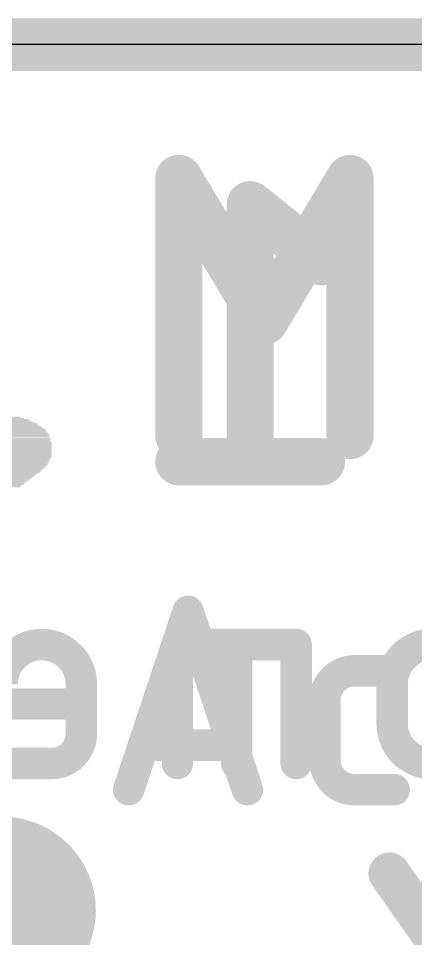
# Model space of a CAD drawing. Extents: x -0.1 to 25.5, y -0.1 to 17.9.
# Drawn here: x 8.206 to 10.131, y 13.453 to 17.907 of the extents above; entities that cross this region are included whole.
import ezdxf

# ---------------------------------------------------------------- set-up
doc = ezdxf.new("R2010")
doc.units = 0
for name, color, linetype in [('1', 12, 'CONTINUOUS'), ('16', 5, 'CONTINUOUS'), ('18', 110, 'CONTINUOUS'), ('20', 53, 'CONTINUOUS'), ('21', 40, 'CONTINUOUS'), ('22', 6, 'CONTINUOUS')]:
    doc.layers.add(name, color=color, linetype=linetype)

# ---------------------------------------------------------------- blocks, each defined once
blk = doc.blocks.new('RECT')
blk.add_solid([(-0.5, -0.5), (0.5, -0.5), (-0.5, 0.5), (0.5, 0.5)])
blk = doc.blocks.new('ROUNDV')
at = {"const_width": 0.5}
blk.add_lwpolyline([(0, -0.25, 1), (0, 0.25, 1), (0, -0.25)], format="xyb", dxfattribs=at)

msp = doc.modelspace()

# ---------------------------------------------------------------- linework, layer by layer
at = {"layer": '1', "const_width": 0.254}
msp.add_lwpolyline([(0, 17.78), (25.4, 17.78)], dxfattribs=at)
at = {"layer": '16', "const_width": 0.254}
msp.add_lwpolyline([(0, 17.78), (25.4, 17.78)], dxfattribs=at)
at = {"layer": '20'}
msp.add_line((22.86, 17.78), (2.54, 17.78), dxfattribs=at)
at = {"layer": '21'}
for points, const_width in [([(8.9829, 15.8877), (8.9829, 17.1323)], 0.2286), ([(8.9829, 17.1323), (9.3978, 16.4409)], 0.2286), ([(9.3978, 16.4409), (9.8127, 17.1323)], 0.2286), ([(9.8127, 17.1323), (9.8127, 15.8877)], 0.2286), ([(8.74, 14.1732), (9.0279, 15.0368)], 0.1524), ([(9.0279, 15.0368), (9.3157, 14.1732)], 0.1524), ([(9.8349, 14.7489), (10.0268, 14.7489)], 0.1524), ([(9.6909, 14.3171), (9.6909, 14.605)], 0.1524), ([(9.2438, 14.3891), (8.812, 14.3891)], 0.1524), ([(10.0268, 14.1732), (9.8349, 14.1732)], 0.1524), ([(10.0036, 13.7678), (10.41, 13.1921)], 0.2032)]:
    msp.add_lwpolyline(points, dxfattribs=dict(at, const_width=const_width))
for points, const_width in [([(9.0319, 17.1617, 1), (8.9339, 17.1029)], 0.1143), ([(9.0401, 17.1323, 1), (8.9258, 17.1323)], 0.1143), ([(9.8698, 17.1323, 1), (9.7555, 17.1323)], 0.1143), ([(9.8617, 17.1029, 1), (9.7636, 17.1617)], 0.1143), ([(9.3488, 16.4703, 1), (9.4468, 16.4114)], 0.1143), ([(9.3488, 16.4114, 1), (9.4468, 16.4703)], 0.1143), ([(8.9258, 15.8877, 1), (9.0401, 15.8877)], 0.1143), ([(9.7555, 15.8877, 1), (9.8698, 15.8877)], 0.1143), ([(9.064, 15.0488, 1), (8.9917, 15.0248)], 0.0762), ([(9.064, 15.0248, 1), (8.9917, 15.0488)], 0.0762), ([(9.8349, 14.7489, 0.4142), (9.6909, 14.605)], 0.1524), ([(9.8349, 14.787, 1), (9.8349, 14.7108)], 0.0762), ([(9.8349, 14.7108, 1), (9.8349, 14.787)], 0.0762), ([(10.0268, 14.7108, 1), (10.0268, 14.787)], 0.0762), ([(9.729, 14.605, 1), (9.6528, 14.605)], 0.0762), ([(9.6528, 14.605, 1), (9.729, 14.605)], 0.0762), ([(8.812, 14.4272, 1), (8.812, 14.351)], 0.0762), ([(9.2438, 14.351, 1), (9.2438, 14.4272)], 0.0762), ([(9.6909, 14.3171, 0.4142), (9.8349, 14.1732)], 0.1524), ([(9.729, 14.3171, 1), (9.6528, 14.3171)], 0.0762), ([(9.6528, 14.3171, 1), (9.729, 14.3171)], 0.0762), ([(8.7039, 14.1852, 1), (8.7762, 14.1612)], 0.0762), ([(9.2796, 14.1612, 1), (9.3519, 14.1852)], 0.0762), ([(9.8349, 14.2113, 1), (9.8349, 14.1351)], 0.0762), ([(9.8349, 14.1351, 1), (9.8349, 14.2113)], 0.0762), ([(10.0268, 14.1351, 1), (10.0268, 14.2113)], 0.0762), ([(10.0451, 13.7971, 1), (9.9621, 13.7385)], 0.1016)]:
    msp.add_lwpolyline(points, format="xyb", dxfattribs=dict(at, const_width=const_width))
at = {"layer": '22'}
for points, const_width in [([(9.6744, 16.7287), (9.3286, 17.0053)], 0.2286), ([(9.3286, 17.0053), (9.3286, 15.7607)], 0.2286), ([(9.6744, 15.7607), (8.9829, 15.7607)], 0.2286), ([(9.5517, 14.8759), (9.1199, 14.8759)], 0.1524), ([(9.2638, 14.3002), (9.2638, 14.8759)], 0.1524), ([(9.5517, 14.3002), (9.5517, 14.8759)], 0.1524), ([(8.976, 14.732), (8.976, 14.3002)], 0.1524), ([(8.5109, 14.4441), (8.5109, 14.684)], 0.1524), ([(10.0168, 14.684), (10.0168, 14.4921)], 0.1524), ([(8.127, 14.5881), (8.5109, 14.5881)], 0.1524), ([(8.127, 14.3002), (8.3669, 14.3002)], 0.1524)]:
    msp.add_lwpolyline(points, dxfattribs=dict(at, const_width=const_width))
for points, const_width in [([(9.3643, 17.0499, 1), (9.2929, 16.9607)], 0.1143), ([(9.3858, 17.0053, 1), (9.2715, 17.0053)], 0.1143), ([(9.6387, 16.6841, 1), (9.7101, 16.7733)], 0.1143), ([(8.9829, 15.8178, 1), (8.9829, 15.7035)], 0.1143), ([(9.6744, 15.7035, 1), (9.6744, 15.8178)], 0.1143), ([(9.2715, 15.7607, 1), (9.3858, 15.7607)], 0.1143), ([(8.5109, 14.684, 1), (8.127, 14.684)], 0.1524), ([(9.1199, 14.8759, 0.4142), (8.976, 14.732)], 0.1524), ([(9.1199, 14.914, 1), (9.1199, 14.8378)], 0.0762), ([(9.1199, 14.8378, 1), (9.1199, 14.914)], 0.0762), ([(9.3019, 14.8759, 1), (9.2257, 14.8759)], 0.0762), ([(9.5898, 14.8759, 1), (9.5136, 14.8759)], 0.0762), ([(9.5517, 14.8378, 1), (9.5517, 14.914)], 0.0762), ([(10.4006, 14.684, 1), (10.0168, 14.684)], 0.1524), ([(9.0141, 14.732, 1), (8.9379, 14.732)], 0.0762), ([(8.549, 14.684, 1), (8.4728, 14.684)], 0.0762), ([(8.9379, 14.732, 1), (9.0141, 14.732)], 0.0762), ([(10.0549, 14.684, 1), (9.9787, 14.684)], 0.0762), ([(8.4728, 14.684, 1), (8.549, 14.684)], 0.0762), ([(9.9787, 14.684, 1), (10.0549, 14.684)], 0.0762), ([(8.5109, 14.55, 1), (8.5109, 14.6262)], 0.0762), ([(10.0168, 14.4921, 1), (10.4006, 14.4921)], 0.1524), ([(10.0549, 14.4921, 1), (9.9787, 14.4921)], 0.0762), ([(9.9787, 14.4921, 1), (10.0549, 14.4921)], 0.0762), ([(8.3669, 14.3002, 0.4142), (8.5109, 14.4441)], 0.1524), ([(8.549, 14.4441, 1), (8.4728, 14.4441)], 0.0762), ([(8.4728, 14.4441, 1), (8.549, 14.4441)], 0.0762), ([(8.3669, 14.3383, 1), (8.3669, 14.2621)], 0.0762), ([(8.3669, 14.2621, 1), (8.3669, 14.3383)], 0.0762), ([(8.9379, 14.3002, 1), (9.0141, 14.3002)], 0.0762), ([(9.2257, 14.3002, 1), (9.3019, 14.3002)], 0.0762), ([(9.5136, 14.3002, 1), (9.5898, 14.3002)], 0.0762)]:
    msp.add_lwpolyline(points, format="xyb", dxfattribs=dict(at, const_width=const_width))

# ---------------------------------------------------------------- block references
at = {"layer": '18', "xscale": 0.9064, "yscale": 0.9064}
msp.add_blockref('ROUNDV', (8.128, 13.589), dxfattribs=at)
msp.add_blockref('ROUNDV', (8.128, 13.589), dxfattribs=at)
at = {"layer": '21'}
for p, xscale, yscale in [((7.4009, 15.9703), 1.6637, 0.0063), ((7.4104, 15.9639), 1.6827, 0.0064), ((7.3914, 15.9766), 1.6446, 0.0064), ((7.4168, 15.9576), 1.6954, 0.0063), ((7.4327, 15.9449), 1.7272, 0.0063), ((7.4264, 15.9512), 1.7145, 0.0064), ((7.4486, 15.9131), 1.7843, 0.0064), ((7.4486, 15.9068), 1.7843, 0.0063), ((7.4518, 15.9004), 1.7907, 0.0064), ((7.4327, 15.9385), 1.7399, 0.0064), ((7.439, 15.9322), 1.7526, 0.0063), ((7.4422, 15.9258), 1.759, 0.0064), ((7.4486, 15.9195), 1.7717, 0.0063), ((7.4549, 15.8559), 1.8224, 0.0063), ((7.4518, 15.8687), 1.8161, 0.0063), ((7.4518, 15.8623), 1.8161, 0.0064), ((7.4517, 15.8814), 1.8034, 0.0063), ((7.4549, 15.875), 1.8098, 0.0064), ((7.4549, 15.8941), 1.797, 0.0063), ((7.4549, 15.8877), 1.797, 0.0064), ((7.4454, 15.8178), 1.8415, 0.0063), ((7.4454, 15.8115), 1.8415, 0.0064), ((7.4486, 15.8306), 1.8351, 0.0063), ((7.4486, 15.8242), 1.8351, 0.0064), ((7.4517, 15.8433), 1.8288, 0.0063), ((7.4517, 15.8369), 1.8288, 0.0064), ((7.4549, 15.8496), 1.8224, 0.0064), ((7.4263, 15.7671), 1.8542, 0.0063), ((7.4327, 15.7797), 1.8542, 0.0063), ((7.4327, 15.7734), 1.8542, 0.0064), ((7.439, 15.7925), 1.8542, 0.0063), ((7.439, 15.7861), 1.8542, 0.0064), ((7.4422, 15.8052), 1.8478, 0.0063), ((7.4422, 15.7988), 1.8478, 0.0064), ((7.3883, 15.7226), 1.8669, 0.0064), ((7.3946, 15.729), 1.8669, 0.0063), ((7.4041, 15.7353), 1.8606, 0.0064), ((7.4073, 15.7416), 1.8669, 0.0063), ((7.4168, 15.7544), 1.8606, 0.0063), ((7.4168, 15.748), 1.8606, 0.0064), ((7.4232, 15.7607), 1.8605, 0.0064), ((7.6486, 15.7163), 1.3335, 0.0063), ((7.6613, 15.7099), 1.2954, 0.0064), ((7.6677, 15.7035), 1.2573, 0.0063), ((7.6708, 15.6972), 1.2382, 0.0064), ((7.6772, 15.6909), 1.2129, 0.0063), ((7.674, 15.6845), 1.1938, 0.0064), ((7.674, 15.6782), 1.1811, 0.0063), ((7.674, 15.6718), 1.1684, 0.0064), ((7.6708, 15.6654), 1.1494, 0.0063), ((7.6708, 15.6591), 1.1366, 0.0064), ((7.6677, 15.6528), 1.1303, 0.0063), ((7.6613, 15.6401), 1.1049, 0.0063), ((7.6645, 15.6464), 1.1113, 0.0064)]:
    msp.add_blockref('RECT', p, dxfattribs=dict(at, xscale=xscale, yscale=yscale))

doc.saveas('drawing.dxf')
